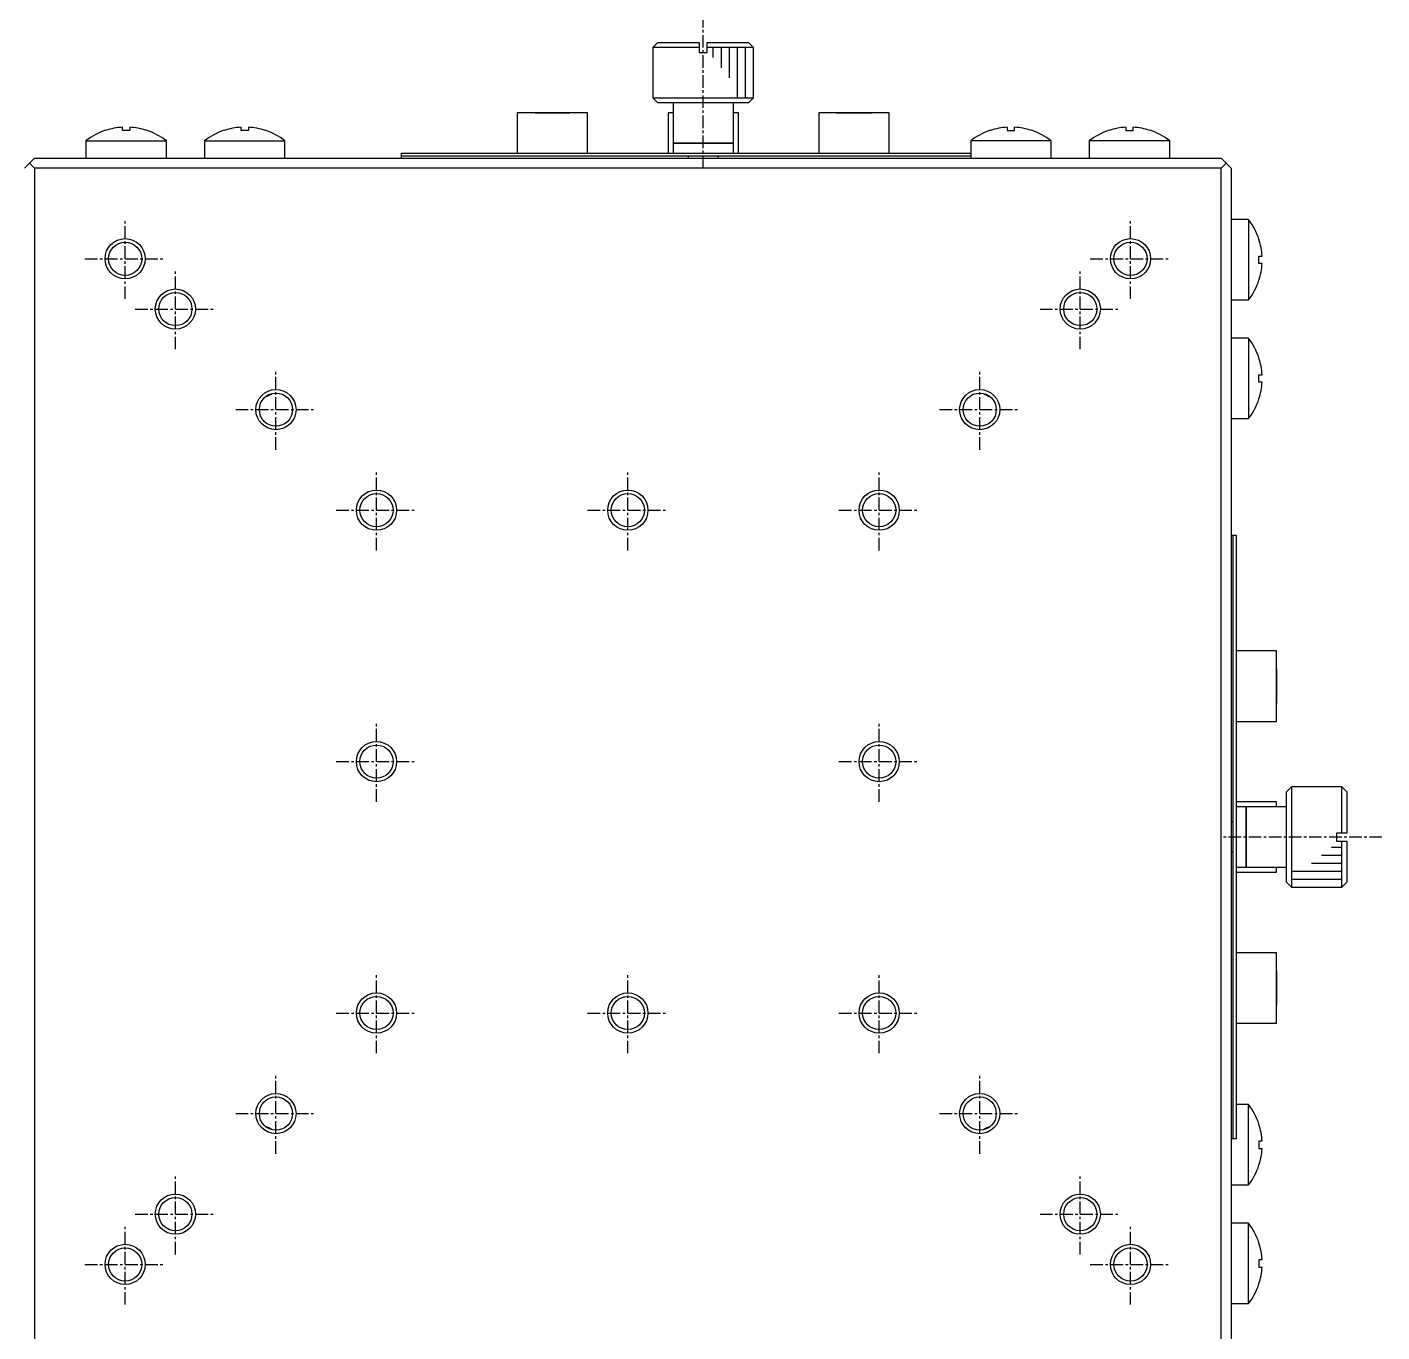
# Model space of a CAD drawing. Extents: x 10 to 415, y 10 to 308.
# Drawn here: x 80 to 214.8, y 111 to 240.7 of the extents above; entities that cross this region are included whole.
import ezdxf

# ---------------------------------------------------------------- set-up
doc = ezdxf.new("R2010")
doc.units = 0
doc.linetypes.add('CENTER', pattern=[2, 1.25, -0.25, 0.25, -0.25])
doc.layers.get('0').update_dxf_attribs({"linetype": 'CONTINUOUS'})
doc.layers.add('CENTER', color=1, linetype='CENTER')

msp = doc.modelspace()

# ---------------------------------------------------------------- linework, layer by layer
at = {"color": 7, "linetype": 'CONTINUOUS'}
for p, q in [((142.790015, 239.1998232008853), (142.290015, 238.6998232008853)), ((146.890015, 238.6998232008853), (142.290015, 238.6998232008853)), ((142.290015, 238.6998232008853), (142.290015, 233.6998232008853)), ((142.790015, 239.1998232008853), (146.890015, 239.1998232008853)), ((146.890015, 239.1998232008853), (146.890015, 238.6998232008853)), ((146.890015, 238.6998232008853), (146.890015, 238.1998232008853)), ((147.690015, 239.1998232008853), (151.790015, 239.1998232008853)), ((147.690015, 238.6998232008853), (147.690015, 239.1998232008853)), ((152.290015, 238.6998232008853), (147.690015, 238.6998232008853)), ((147.690015, 238.1998232008853), (147.690015, 238.6998232008853)), ((152.290015, 238.6998232008853), (151.790015, 239.1998232008853)), ((152.290015, 233.6998232008853), (152.290015, 238.6998232008853)), ((146.890015, 238.1998232008853), (147.690015, 238.1998232008853)), ((142.290015, 233.6998232008853), (152.290015, 233.6998232008853)), ((142.290015, 233.6998232008853), (142.790015, 233.1998232008853)), ((151.790015, 233.1998232008853), (142.790015, 233.1998232008853)), ((144.290015, 233.1998232008853), (144.290015, 229.1998232008853)), ((150.290015, 229.1998232008853), (150.290015, 233.1998232008853)), ((151.790015, 233.1998232008853), (152.290015, 233.6998232008853)), ((132.290015, 232.1998232008853), (128.790015, 232.1998232008853)), ((135.790015, 232.1998232008853), (128.790015, 232.1998232008853)), ((128.790015, 232.1998232008853), (128.790015, 228.1998232008853)), ((131.42399, 232.1998232008853), (130.557965, 232.1998232008853)), ((130.557965, 232.1998232008853), (131.42399, 232.1998232008853)), ((133.156041, 232.1998232008853), (131.42399, 232.1998232008853)), ((131.42399, 232.1998232008853), (133.156041, 232.1998232008853)), ((135.790015, 232.1998232008853), (132.290015, 232.1998232008853)), ((134.022066, 232.1998232008853), (133.156041, 232.1998232008853)), ((133.156041, 232.1998232008853), (134.022066, 232.1998232008853)), ((135.790015, 228.1998232008853), (135.790015, 232.1998232008853)), ((144.290015, 232.1998232008853), (143.790015, 232.1998232008853)), ((144.290015, 232.1998232008853), (143.790015, 232.1998232008853)), ((143.790015, 232.1998232008853), (143.790015, 228.1998232008853)), ((150.790015, 232.1998232008853), (150.290015, 232.1998232008853)), ((150.790015, 232.1998232008853), (150.290015, 232.1998232008853)), ((150.790015, 228.1998232008853), (150.790015, 232.1998232008853)), ((162.2900149999999, 232.1998232008853), (158.790015, 232.1998232008853)), ((165.790015, 232.1998232008853), (158.790015, 232.1998232008853)), ((158.790015, 232.1998232008853), (158.790015, 228.1998232008853)), ((161.42399, 232.1998232008853), (160.557965, 232.1998232008853)), ((160.557965, 232.1998232008853), (161.42399, 232.1998232008853)), ((163.156041, 232.1998232008853), (161.42399, 232.1998232008853)), ((161.42399, 232.1998232008853), (163.156041, 232.1998232008853)), ((165.790015, 232.1998232008853), (162.2900149999999, 232.1998232008853)), ((164.022066, 232.1998232008853), (163.156041, 232.1998232008853)), ((163.156041, 232.1998232008853), (164.022066, 232.1998232008853)), ((165.790015, 228.1998232008853), (165.790015, 232.1998232008853)), ((87.854585, 230.4624062008853), (87.850171, 230.4714552008853)), ((89.530015, 230.4624062008853), (89.530015, 230.7798542008853)), ((90.250015, 230.4624062008853), (89.530015, 230.4624062008853)), ((90.250015, 230.7798542008853), (90.250015, 230.4624062008853)), ((91.929859, 230.4714552008853), (91.925446, 230.4624062008853)), ((99.654585, 230.4624062008853), (99.650171, 230.4714552008853)), ((99.654585, 230.4624062008853), (99.650171, 230.4714552008853)), ((101.330015, 230.4624062008853), (101.330015, 230.7798542008853)), ((102.050015, 230.4624062008853), (101.330015, 230.4624062008853)), ((102.050015, 230.7798542008853), (102.050015, 230.4624062008853)), ((103.729859, 230.4714552008853), (103.725446, 230.4624062008853)), ((103.729859, 230.4714552008853), (103.725446, 230.4624062008853)), ((175.850171, 230.4714552008853), (175.854585, 230.4624062008853)), ((175.850171, 230.4714552008853), (175.854585, 230.4624062008853)), ((177.530015, 230.7798542008853), (177.530015, 230.4624062008853)), ((177.530015, 230.4624062008853), (178.250015, 230.4624062008853)), ((178.250015, 230.4624062008853), (178.250015, 230.7798542008853)), ((179.925446, 230.4624062008853), (179.929859, 230.4714552008853)), ((179.925446, 230.4624062008853), (179.929859, 230.4714552008853)), ((187.650171, 230.4714552008853), (187.654585, 230.4624062008853)), ((189.330015, 230.7798542008853), (189.330015, 230.4624062008853)), ((189.330015, 230.4624062008853), (190.050015, 230.4624062008853)), ((190.050015, 230.4624062008853), (190.050015, 230.7798542008853)), ((191.725446, 230.4624062008853), (191.729859, 230.4714552008853)), ((85.890015, 229.4232992008853), (93.890015, 229.4232992008853)), ((85.890015, 229.4232992008853), (85.890015, 227.6998232008853)), ((93.890015, 227.6998232008853), (93.890015, 229.4232992008853)), ((97.69001500000002, 229.4232992008853), (101.690015, 229.4232992008853)), ((97.69001500000002, 229.4232992008853), (97.69001500000002, 227.6998232008853)), ((101.690015, 229.4232992008853), (105.690015, 229.4232992008853)), ((105.690015, 227.6998232008853), (105.690015, 229.4232992008853)), ((144.290015, 229.1998232008853), (147.290015, 229.1998232008853)), ((147.290015, 229.1998232008853), (144.290015, 229.1998232008853)), ((144.290015, 229.1998232008853), (144.290015, 228.1998232008853)), ((147.290015, 229.1998232008853), (150.290015, 229.1998232008853)), ((150.290015, 229.1998232008853), (147.290015, 229.1998232008853)), ((150.290015, 228.1998232008853), (150.290015, 229.1998232008853)), ((177.890015, 229.4232992008853), (173.890015, 229.4232992008853)), ((173.890015, 229.4232992008853), (173.890015, 227.6998232008853)), ((181.8900149999999, 229.4232992008853), (177.890015, 229.4232992008853)), ((181.8900149999999, 227.6998232008853), (181.8900149999999, 229.4232992008853)), ((193.6900149999999, 229.4232992008853), (185.690015, 229.4232992008853)), ((185.690015, 229.4232992008853), (185.690015, 227.6998232008853)), ((193.6900149999999, 227.6998232008853), (193.6900149999999, 229.4232992008853)), ((117.290015, 227.8998232008853), (117.290015, 228.1998232008853)), ((117.290015, 228.1998232008853), (119.290015, 228.1998232008853)), ((117.290015, 227.6998232008853), (117.290015, 227.8998232008853)), ((119.290015, 227.8998232008853), (117.290015, 227.8998232008853)), ((119.290015, 228.1998232008853), (173.890015, 228.1998232008853)), ((173.890015, 227.8998232008853), (119.290015, 227.8998232008853)), ((145.790015, 227.8998232008853), (145.790015, 227.6998432008853)), ((148.7900149999999, 227.6998432008853), (148.7900149999999, 227.8998232008853)), ((79.790015, 226.6998232008853), (80.290015, 227.1998232008853)), ((80.290015, 227.1998232008853), (80.790015, 227.6998232008853)), ((80.790015, 226.6998232008853), (80.290015, 227.1998232008853)), ((80.790015, 227.6998232008853), (88.24001499999999, 227.6998232008853)), ((198.790015, 226.6998232008853), (80.790015, 226.6998232008853)), ((80.790015, 226.6998232008853), (80.790015, 108.6998232008853)), ((88.24001499999999, 227.6998232008853), (91.540015, 227.6998232008853)), ((91.540015, 227.6998232008853), (100.040015, 227.6998232008853)), ((100.040015, 227.6998232008853), (103.340015, 227.6998232008853)), ((103.340015, 227.6998232008853), (176.240015, 227.6998232008853)), ((176.240015, 227.6998232008853), (179.540015, 227.6998232008853)), ((179.540015, 227.6998232008853), (188.040015, 227.6998232008853)), ((188.040015, 227.6998232008853), (191.340015, 227.6998232008853)), ((191.340015, 227.6998232008853), (198.790015, 227.6998232008853)), ((198.790015, 227.6998232008853), (199.290015, 227.1998232008853)), ((199.290015, 227.1998232008853), (198.790015, 226.6998232008853)), ((198.790015, 108.6998232008853), (198.790015, 226.6998232008853)), ((199.290015, 227.1998232008853), (199.7900149999999, 226.6998232008853)), ((199.7900149999999, 226.6998232008853), (199.7900149999999, 219.2498232008853)), ((201.513491, 221.5998232008853), (199.7900149999999, 221.5998232008853)), ((201.513491, 221.5998232008853), (201.513491, 213.5998232008853)), ((199.7900149999999, 219.2498232008853), (199.7900149999999, 215.9498232008853)), ((202.552598, 219.6352542008853), (202.561647, 219.6396672008853)), ((202.552598, 217.9598232008853), (202.870046, 217.9598232008853)), ((202.552598, 217.2398232008853), (202.552598, 217.9598232008853)), ((202.870046, 217.2398232008853), (202.552598, 217.2398232008853)), ((199.7900149999999, 215.9498232008853), (199.7900149999999, 207.4498232008853)), ((202.561647, 215.5599792008853), (202.552598, 215.5643932008853)), ((199.7900149999999, 213.5998232008853), (201.513491, 213.5998232008853)), ((201.513491, 209.7998232008853), (199.7900149999999, 209.7998232008853)), ((201.513491, 209.7998232008853), (201.513491, 205.7998232008853)), ((202.552598, 207.8352542008853), (202.561647, 207.8396672008854)), ((202.552598, 207.8352542008853), (202.561647, 207.8396672008854)), ((199.7900149999999, 207.4498232008853), (199.7900149999999, 204.1498232008853)), ((201.513491, 205.7998232008853), (201.513491, 201.7998232008853)), ((202.552598, 206.1598232008853), (202.870046, 206.1598232008853)), ((202.552598, 205.4398232008853), (202.552598, 206.1598232008853)), ((202.870046, 205.4398232008853), (202.552598, 205.4398232008853)), ((199.7900149999999, 204.1498232008853), (199.7900149999999, 131.2498232008853)), ((202.561647, 203.7599792008853), (202.552598, 203.7643932008853)), ((202.561647, 203.7599792008853), (202.552598, 203.7643932008853)), ((199.7900149999999, 201.7998232008853), (201.513491, 201.7998232008853)), ((199.7900149999999, 190.1998232008853), (199.990015, 190.1998232008853)), ((199.990015, 190.1998232008853), (200.290015, 190.1998232008853)), ((199.990015, 188.1998232008853), (199.990015, 190.1998232008853)), ((200.290015, 190.1998232008853), (200.290015, 188.1998232008853)), ((199.990015, 132.1998232008853), (199.990015, 188.1998232008853)), ((200.290015, 188.1998232008853), (200.290015, 132.1998232008853)), ((204.290015, 178.6998232008853), (200.290015, 178.6998232008853)), ((204.290015, 175.1998232008853), (204.290015, 178.6998232008853)), ((204.290015, 171.6998232008853), (204.290015, 178.6998232008853)), ((204.290015, 176.0658492008853), (204.290015, 176.9318742008853)), ((204.290015, 176.9318742008853), (204.290015, 176.0658492008853)), ((204.290015, 174.3337982008853), (204.290015, 176.0658492008853)), ((204.290015, 176.0658492008853), (204.290015, 174.3337982008853)), ((204.290015, 171.6998232008853), (204.290015, 175.1998232008853)), ((204.290015, 173.4677732008853), (204.290015, 174.3337982008853)), ((204.290015, 174.3337982008853), (204.290015, 173.4677732008853)), ((200.290015, 171.6998232008853), (204.290015, 171.6998232008853)), ((205.790015, 165.1998232008853), (205.290015, 164.6998232008853)), ((205.290015, 155.6998232008853), (205.290015, 164.6998232008853)), ((205.790015, 165.1998232008853), (205.790015, 155.1998232008853)), ((210.790015, 165.1998232008853), (205.790015, 165.1998232008853)), ((210.790015, 160.5998232008853), (210.790015, 165.1998232008853)), ((211.290015, 164.6998232008853), (210.790015, 165.1998232008853)), ((211.290015, 164.6998232008853), (211.290015, 160.5998232008853)), ((204.290015, 163.6998232008853), (200.290015, 163.6998232008853)), ((201.290015, 163.1998232008853), (200.290015, 163.1998232008853)), ((201.290015, 163.1998232008853), (201.290015, 160.1998242008853)), ((201.290015, 160.1998232008853), (201.290015, 163.1998232008853)), ((205.290015, 163.1998232008853), (201.290015, 163.1998232008853)), ((204.290015, 163.1998232008853), (204.290015, 163.6998232008853)), ((204.290015, 163.1998232008853), (204.290015, 163.6998232008853)), ((199.990015, 161.6998232008853), (199.790035, 161.6998232008853)), ((210.790015, 160.5998232008853), (210.290015, 160.5998232008853)), ((210.290015, 160.5998232008853), (210.290015, 159.7998232008853)), ((211.290015, 160.5998232008853), (210.790015, 160.5998232008853)), ((201.290015, 160.1998242008853), (201.290015, 157.1998232008853)), ((201.290015, 157.1998232008853), (201.290015, 160.1998232008853)), ((210.290015, 159.7998232008853), (210.790015, 159.7998232008853)), ((210.790015, 155.1998232008853), (210.790015, 159.7998232008853)), ((210.790015, 159.7998232008853), (211.290015, 159.7998232008853)), ((211.290015, 159.7998232008853), (211.290015, 155.6998232008853)), ((199.790035, 158.6998232008853), (199.990015, 158.6998232008853)), ((200.290015, 157.1998232008853), (201.290015, 157.1998232008853)), ((200.290015, 156.6998232008853), (204.290015, 156.6998232008853)), ((201.290015, 157.1998232008853), (205.290015, 157.1998232008853)), ((204.290015, 156.6998232008853), (204.290015, 157.1998232008853)), ((204.290015, 156.6998232008853), (204.290015, 157.1998232008853)), ((205.290015, 155.6998232008853), (205.790015, 155.1998232008853)), ((205.790015, 155.1998232008853), (210.790015, 155.1998232008853)), ((210.790015, 155.1998232008853), (211.290015, 155.6998232008853)), ((204.290015, 148.6998232008853), (200.290015, 148.6998232008853)), ((204.290015, 145.1998232008853), (204.290015, 148.6998232008853)), ((204.290015, 141.6998232008853), (204.290015, 148.6998232008853)), ((204.290015, 146.0658492008853), (204.290015, 146.9318742008853)), ((204.290015, 146.9318742008853), (204.290015, 146.0658492008853)), ((204.290015, 144.3337982008853), (204.290015, 146.0658492008853)), ((204.290015, 146.0658492008853), (204.290015, 144.3337982008853)), ((204.290015, 141.6998232008853), (204.290015, 145.1998232008853)), ((204.290015, 143.4677732008853), (204.290015, 144.3337982008853)), ((204.290015, 144.3337982008853), (204.290015, 143.4677732008853)), ((200.290015, 141.6998232008853), (204.290015, 141.6998232008853)), ((201.513491, 133.5998232008853), (200.290015, 133.5998232008853)), ((201.513491, 129.5998232008853), (201.513491, 133.5998232008853)), ((199.990015, 130.1998232008853), (199.990015, 132.1998232008853)), ((200.290015, 132.1998232008853), (200.290015, 130.1998232008853)), ((199.7900149999999, 131.2498232008853), (199.7900149999999, 127.9498232008853)), ((202.561647, 131.6396672008853), (202.552598, 131.6352542008853)), ((202.561647, 131.6396672008853), (202.552598, 131.6352542008853)), ((199.990015, 130.1998232008853), (199.7900149999999, 130.1998232008853)), ((200.290015, 130.1998232008853), (199.990015, 130.1998232008853)), ((201.513491, 125.5998232008853), (201.513491, 129.5998232008853)), ((202.870046, 129.9598232008853), (202.552598, 129.9598232008853)), ((202.552598, 129.9598232008853), (202.552598, 129.2398232008853)), ((202.552598, 129.2398232008853), (202.870046, 129.2398232008853)), ((199.7900149999999, 127.9498232008853), (199.7900149999999, 119.4498232008853)), ((202.552598, 127.5643932008853), (202.561647, 127.5599792008853)), ((202.552598, 127.5643932008853), (202.561647, 127.5599792008853)), ((199.7900149999999, 125.5998232008853), (201.513491, 125.5998232008853)), ((201.513491, 121.7998232008853), (199.7900149999999, 121.7998232008853)), ((201.513491, 113.7998232008853), (201.513491, 121.7998232008853)), ((199.7900149999999, 119.4498232008853), (199.7900149999999, 116.1498232008853)), ((202.561647, 119.8396672008853), (202.552598, 119.8352542008853)), ((202.870046, 118.1598232008853), (202.552598, 118.1598232008853)), ((202.552598, 118.1598232008853), (202.552598, 117.4398232008853)), ((202.552598, 117.4398232008853), (202.870046, 117.4398232008853)), ((199.7900149999999, 116.1498232008853), (199.7900149999999, 108.6998232008853)), ((202.552598, 115.7643932008853), (202.561647, 115.7599792008853)), ((199.7900149999999, 113.7998232008853), (201.513491, 113.7998232008853))]:
    msp.add_line(p, q, dxfattribs=at)
at = {"color": 3, "linetype": 'CONTINUOUS'}
for p, q in [((148.290015, 237.6998232008853), (148.290015, 238.6998232008853)), ((149.090015, 236.6998232008853), (149.090015, 238.6998232008853)), ((149.890015, 235.6998232008853), (149.890015, 238.6998232008853)), ((150.690015, 233.6998232008853), (150.690015, 238.6998232008853)), ((151.490015, 233.6998232008853), (151.490015, 238.6998232008853)), ((209.790015, 159.1998232008853), (210.790015, 159.1998232008853)), ((208.790015, 158.3998232008853), (210.790015, 158.3998232008853)), ((205.790015, 156.7998232008853), (210.790015, 156.7998232008853)), ((207.790015, 157.5998232008853), (210.790015, 157.5998232008853)), ((205.790015, 155.9998232008853), (210.790015, 155.9998232008853))]:
    msp.add_line(p, q, dxfattribs=at)
for centre in [(89.790015, 217.6998232008853), (189.790015, 217.6998232008853), (94.790015, 212.6998232008853), (184.790015, 212.6998232008853), (104.790015, 202.6998232008853), (174.7900149999999, 202.6998232008853), (114.790015, 192.6998232008853), (139.790015, 192.6998232008853), (164.790015, 192.6998232008853), (114.790015, 167.6998232008853), (164.790015, 167.6998232008853), (114.790015, 142.6998232008853), (139.790015, 142.6998232008853), (164.790015, 142.6998232008853), (104.790015, 132.6998232008853), (174.7900149999999, 132.6998232008853), (94.790015, 122.6998232008853), (184.790015, 122.6998232008853), (89.790015, 117.6998232008853), (189.790015, 117.6998232008853)]:
    msp.add_circle(centre, 2, dxfattribs=at)
at = {"color": 7, "linetype": 'CONTINUOUS'}
for centre in [(89.790015, 217.6998232008853), (189.790015, 217.6998232008853), (94.790015, 212.6998232008853), (184.790015, 212.6998232008853), (104.790015, 202.6998232008853), (174.7900149999999, 202.6998232008853), (114.790015, 192.6998232008853), (139.790015, 192.6998232008853), (164.790015, 192.6998232008853), (114.790015, 167.6998232008853), (164.790015, 167.6998232008853), (114.790015, 142.6998232008853), (139.790015, 142.6998232008853), (164.790015, 142.6998232008853), (104.790015, 132.6998232008853), (174.7900149999999, 132.6998232008853), (94.790015, 122.6998232008853), (184.790015, 122.6998232008853), (89.790015, 117.6998232008853), (189.790015, 117.6998232008853)]:
    msp.add_circle(centre, 1.649999999999999, dxfattribs=at)
for centre, radius, start, end in [((89.890015, 224.2998232008853), 6.5, 108.289723, 127.979872), ((89.890015, 224.2998232008853), 6.490023, 93.179815, 108.277798), ((89.890015, 224.2998232008853), 6.490023, 71.72220199999997, 86.820185), ((89.890015, 224.2998232008853), 6.5, 52.02012800000002, 71.71027700000003), ((101.690015, 224.2998232008853), 6.5, 108.289723, 127.979872), ((101.690015, 224.2998232008853), 6.490023, 93.179815, 108.277798), ((101.690015, 224.2998232008853), 6.490023, 71.72220199999997, 86.820185), ((101.690015, 224.2998232008853), 6.5, 52.02012800000002, 71.71027700000003), ((177.890015, 224.2998232008853), 6.5, 108.289723, 127.979872), ((177.890015, 224.2998232008853), 6.490023, 93.179815, 108.277798), ((177.890015, 224.2998232008853), 6.490023, 71.72220199999997, 86.820185), ((177.890015, 224.2998232008853), 6.5, 52.02012800000002, 71.71027700000003), ((189.690015, 224.2998232008853), 6.5, 108.289723, 127.979872), ((189.690015, 224.2998232008853), 6.490023, 93.179815, 108.277798), ((189.690015, 224.2998232008853), 6.490023, 71.72220199999997, 86.820185), ((189.690015, 224.2998232008853), 6.5, 52.02012800000002, 71.71027700000003), ((196.3900149999999, 217.5998232008853), 6.5, 18.28972300000002, 37.97987199999994), ((196.3900149999999, 217.5998232008853), 6.490023, 3.179814999999906, 18.27779799999993), ((196.3900149999999, 217.5998232008853), 6.490023, 341.7222019999999, 356.8201850000001), ((196.3900149999999, 217.5998232008853), 6.5, 322.0201280000001, 341.710277), ((196.3900149999999, 205.7998232008853), 6.5, 18.28972300000002, 37.97987199999994), ((196.3900149999999, 205.7998232008853), 6.490023, 3.179814999999906, 18.27779799999993), ((196.3900149999999, 205.7998232008853), 6.490023, 341.7222019999999, 356.8201850000001), ((102.290015, 207.6998232008853), 4, 291.2282529999999, 301.901849), ((177.290015, 207.6998232008853), 4, 238.098151, 248.7717470000001), ((196.3900149999999, 205.7998232008853), 6.5, 322.0201280000001, 341.710277), ((196.3900149999999, 129.5998232008853), 6.5, 18.28972300000002, 37.97987199999994), ((102.290015, 127.6998232008853), 4, 58.09815100000003, 68.77174700000002), ((177.290015, 127.6998232008853), 4, 111.228253, 121.9018489999999), ((196.3900149999999, 129.5998232008853), 6.490023, 3.179814999999906, 18.27779799999993), ((196.3900149999999, 129.5998232008853), 6.490023, 341.7222019999999, 356.8201850000001), ((196.3900149999999, 129.5998232008853), 6.5, 322.0201280000001, 341.710277), ((196.3900149999999, 117.7998232008853), 6.5, 18.28972300000002, 37.97987199999994), ((196.3900149999999, 117.7998232008853), 6.490023, 3.179814999999906, 18.27779799999993), ((196.3900149999999, 117.7998232008853), 6.490023, 341.7222019999999, 356.8201850000001), ((196.3900149999999, 117.7998232008853), 6.5, 322.0201280000001, 341.710277)]:
    msp.add_arc(centre, radius, start, end, dxfattribs=at)
at = {"layer": 'CENTER', "color": 1, "linetype": 'CENTER'}
for p, q in [((147.290015, 226.6998232008853), (147.290015, 242.6998232008853)), ((89.790015, 213.6998232008853), (89.790015, 221.6998232008853)), ((189.790015, 213.6998232008853), (189.790015, 221.6998232008853)), ((85.790015, 217.6998232008853), (93.790015, 217.6998232008853)), ((185.790015, 217.6998232008853), (193.790015, 217.6998232008853)), ((94.790015, 208.6998232008853), (94.790015, 216.6998232008853)), ((184.790015, 208.6998232008853), (184.790015, 216.6998232008853)), ((90.790015, 212.6998232008853), (98.79001500000001, 212.6998232008853)), ((180.790015, 212.6998232008853), (188.790015, 212.6998232008853)), ((104.790015, 198.6998232008853), (104.790015, 206.6998232008853)), ((174.7900149999999, 198.6998232008853), (174.7900149999999, 206.6998232008853)), ((100.790015, 202.6998232008853), (108.790015, 202.6998232008853)), ((170.790015, 202.6998232008853), (178.790015, 202.6998232008853)), ((114.790015, 188.6998232008853), (114.790015, 196.6998232008853)), ((139.790015, 188.6998232008853), (139.790015, 196.6998232008853)), ((164.790015, 188.6998232008853), (164.790015, 196.6998232008853)), ((110.790015, 192.6998232008853), (118.790015, 192.6998232008853)), ((135.790015, 192.6998232008853), (143.790015, 192.6998232008853)), ((160.790015, 192.6998232008853), (168.790015, 192.6998232008853)), ((114.790015, 163.6998232008853), (114.790015, 171.6998232008853)), ((164.790015, 163.6998232008853), (164.790015, 171.6998232008853)), ((110.790015, 167.6998232008853), (118.790015, 167.6998232008853)), ((160.790015, 167.6998232008853), (168.790015, 167.6998232008853)), ((214.790015, 160.1998232008853), (198.790015, 160.1998232008853)), ((114.790015, 138.6998232008853), (114.790015, 146.6998232008853)), ((139.790015, 138.6998232008853), (139.790015, 146.6998232008853)), ((164.790015, 138.6998232008853), (164.790015, 146.6998232008853)), ((110.790015, 142.6998232008853), (118.790015, 142.6998232008853)), ((135.790015, 142.6998232008853), (143.790015, 142.6998232008853)), ((160.790015, 142.6998232008853), (168.790015, 142.6998232008853)), ((104.790015, 128.6998232008853), (104.790015, 136.6998232008853)), ((174.7900149999999, 128.6998232008853), (174.7900149999999, 136.6998232008853)), ((100.790015, 132.6998232008853), (108.790015, 132.6998232008853)), ((170.790015, 132.6998232008853), (178.790015, 132.6998232008853)), ((94.790015, 118.6998232008853), (94.790015, 126.6998232008853)), ((184.790015, 118.6998232008853), (184.790015, 126.6998232008853)), ((90.790015, 122.6998232008853), (98.79001500000001, 122.6998232008853)), ((180.790015, 122.6998232008853), (188.790015, 122.6998232008853)), ((89.790015, 113.6998232008853), (89.790015, 121.6998232008853)), ((189.790015, 113.6998232008853), (189.790015, 121.6998232008853)), ((85.790015, 117.6998232008853), (93.790015, 117.6998232008853)), ((185.790015, 117.6998232008853), (193.790015, 117.6998232008853))]:
    msp.add_line(p, q, dxfattribs=at)

doc.saveas('drawing.dxf')
